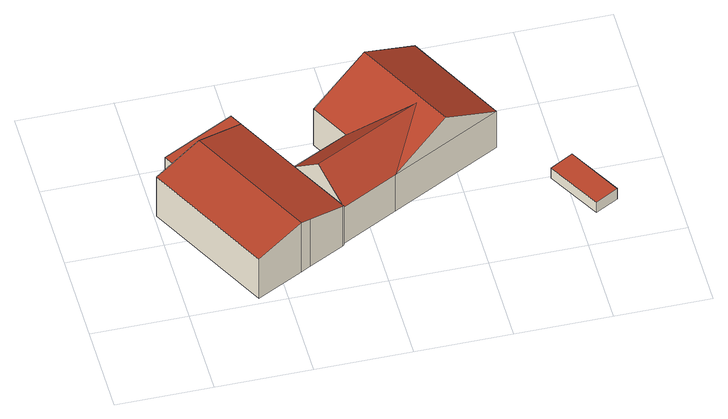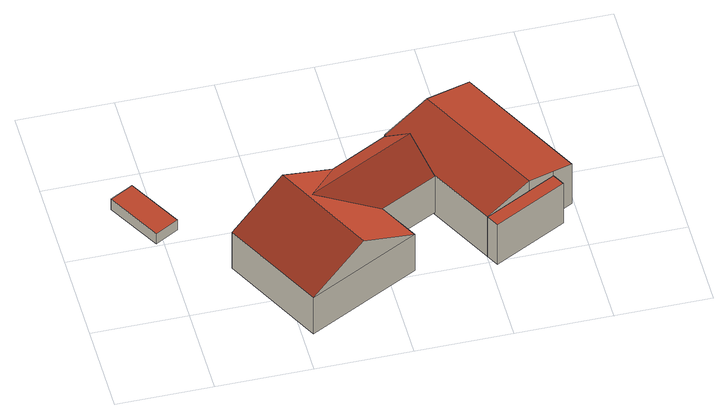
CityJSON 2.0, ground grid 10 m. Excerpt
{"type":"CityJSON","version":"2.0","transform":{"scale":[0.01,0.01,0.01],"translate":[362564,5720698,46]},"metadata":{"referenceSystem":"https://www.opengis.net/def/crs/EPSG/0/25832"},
"CityObjects":{
"building1":{"type":"Building","attributes":{"Gemeindeschluessel":"05513000","Geometrietyp2DReferenz":"3000","function":"31001_2720"},"address":[{"country":"Germany","locality":"Gelsenkirchen","thoroughfareNumber":"601","thoroughfareName":"Ulfkotter Straße"}],"children":["building1-1","building1-2"]},
"building1-1":{"type":"BuildingPart","attributes":{"roofType":"3100","measuredHeight":6.76,"storeysAboveGround":1},"parents":["building1"],"geometry":[{"type":"MultiSurface","lod":"2","boundaries":[[[0,1,2,3]],[[4,5,1,0]],[[6,7,5,4]],[[8,9,7,6]],[[10,11,12,13]],[[14,15,11,10]],[[16,17,15,14]],[[3,2,17,16]],[[8,6,4,0,18]],[[3,16,14,10,13,18,0]],[[1,5,7,9,19,12,11,15,17,2]],[[18,20,21,8]],[[21,20,19,9]],[[18,13,20]],[[19,20,13,12]]],"semantics":{"surfaces":[{"type":"WallSurface"},{"type":"RoofSurface"},{"type":"GroundSurface"},{"type":"ClosureSurface"}],"values":[0,0,0,0,0,0,0,0,1,1,2,0,3,0,3]}}]},
"building1-2":{"type":"BuildingPart","attributes":{"roofType":"1000","measuredHeight":5.4,"storeysAboveGround":1},"parents":["building1"],"geometry":[{"type":"MultiSurface","lod":"2","boundaries":[[[22,23,24,25]],[[13,12,23,22]],[[25,24,9,21]],[[13,22,25,21]],[[23,12,9,24]],[[20,21,9,19]],[[13,20,19,12]]],"semantics":{"surfaces":[{"type":"WallSurface"},{"type":"RoofSurface"},{"type":"GroundSurface"},{"type":"ClosureSurface"}],"values":[0,0,0,1,2,3,3]}}]},
"building2":{"type":"Building","attributes":{"Gemeindeschluessel":"05513000","Geometrietyp2DReferenz":"3000","function":"31001_2080"},"address":[{"country":"Germany","locality":"Gelsenkirchen","thoroughfareNumber":"601","thoroughfareName":"Ulfkotter Straße"}],"children":["building2-1","building2-2"]},
"building2-1":{"type":"BuildingPart","attributes":{"roofType":"3100","measuredHeight":8.49,"storeysAboveGround":1},"parents":["building2"],"geometry":[{"type":"MultiSurface","lod":"2","boundaries":[[[26,27,28,29]],[[30,31,27,26]],[[29,28,32,33]],[[26,34,30]],[[33,35,29]],[[29,35,34,26]],[[27,31,32,28]],[[36,33,32,37]],[[36,37,31,30]],[[33,36,38,30,34,35]],[[36,30,38]]],"semantics":{"surfaces":[{"type":"WallSurface"},{"type":"RoofSurface"},{"type":"GroundSurface"},{"type":"ClosureSurface"}],"values":[0,0,0,0,0,1,2,0,3,1,3]}}]},
"building2-2":{"type":"BuildingPart","attributes":{"roofType":"5000","measuredHeight":8.16,"storeysAboveGround":1},"parents":["building2"],"geometry":[{"type":"Solid","lod":"2","boundaries":[[[[36,37,39,40]],[[41,42,31,30]],[[40,39,42,41]],[[41,43,40]],[[40,43,38,36]],[[30,38,43,41]],[[37,31,42,39]],[[30,31,37,36]],[[36,38,30]]]],"semantics":{"surfaces":[{"type":"WallSurface"},{"type":"RoofSurface"},{"type":"GroundSurface"},{"type":"ClosureSurface"}],"values":[[0,0,0,0,1,1,2,3,3]]}}]},
"building3":{"type":"Building","attributes":{"Geometrietyp2DReferenz":"3000","Gemeindeschluessel":"05513000","function":"31001_1310","roofType":"1000","measuredHeight":1.41},"address":[{"country":"Germany","locality":"Gelsenkirchen","thoroughfareNumber":"601","thoroughfareName":"Ulfkotter Straße"}],"geometry":[{"type":"Solid","lod":"2","boundaries":[[[[44,45,46,47]],[[48,49,45,44]],[[50,51,49,48]],[[47,46,51,50]],[[48,44,47,50]],[[45,49,51,46]]]],"semantics":{"surfaces":[{"type":"WallSurface"},{"type":"RoofSurface"},{"type":"GroundSurface"}],"values":[[0,0,0,0,1,2]]}}]}
},
"vertices":[
[1203,324,682],[1203,324,5],[1298,373,5],[1298,373,655],[715,70,546],[715,70,5],[22,1403,546],[22,1403,5],[234,1513,605],[234,1513,5],[1349,1229,546],[1349,1229,5],[993,1907,5],[993,1907,546],[1691,577,546],[1691,577,5],[1678,571,549],[1678,571,5],[508,1655,682],[508,1655,5],[508,1655,546],[234,1513,546],
[925,2036,546],[925,2036,5],[166,1642,5],[166,1642,546],
[3448,1490,527],[3448,1490,32],[2895,2556,32],[2895,2556,527],[2285,886,527],[2285,886,32],[1731,1952,32],[1731,1952,527],[2867,1188,881],[2313,2254,881],[1948,1534,527],[1948,1534,32],[2644,1482,848],
[1349,1229,32],[1349,1229,527],[1691,577,527],[1691,577,32],[1520,903,848],
[4402,474,224],[4402,474,83],[4091,1044,83],[4091,1044,224],[4161,342,224],[4161,342,83],[3848,907,224],[3848,907,83]
]}
